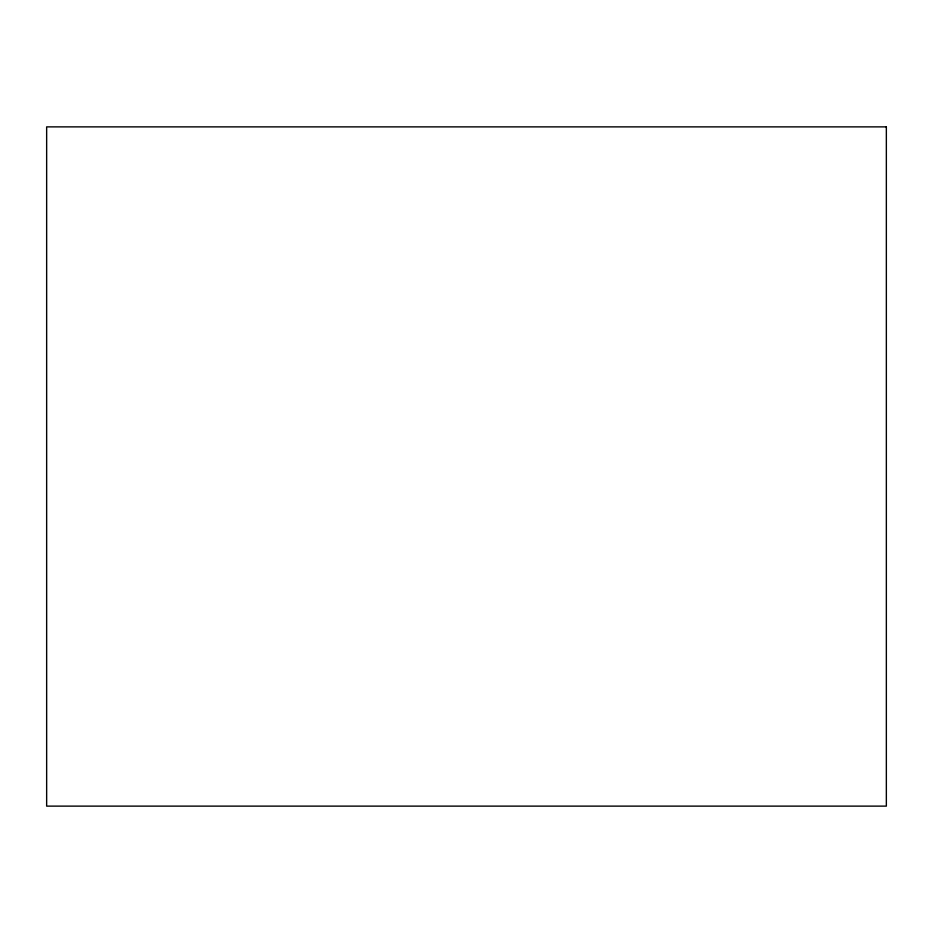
<?xml version="1.0" encoding="UTF-8"?>
<svg xmlns="http://www.w3.org/2000/svg" width="933" height="933" viewBox="0 0 933 933"><rect width="100%" height="100%" fill="white"/><g stroke="black" fill="none" stroke-linecap="round" stroke-linejoin="round"><path stroke-width="1.4" d="M886.35 126.876L46.65 126.876L46.65 806.124L886.35 806.124L886.35 126.876"/></g></svg>
